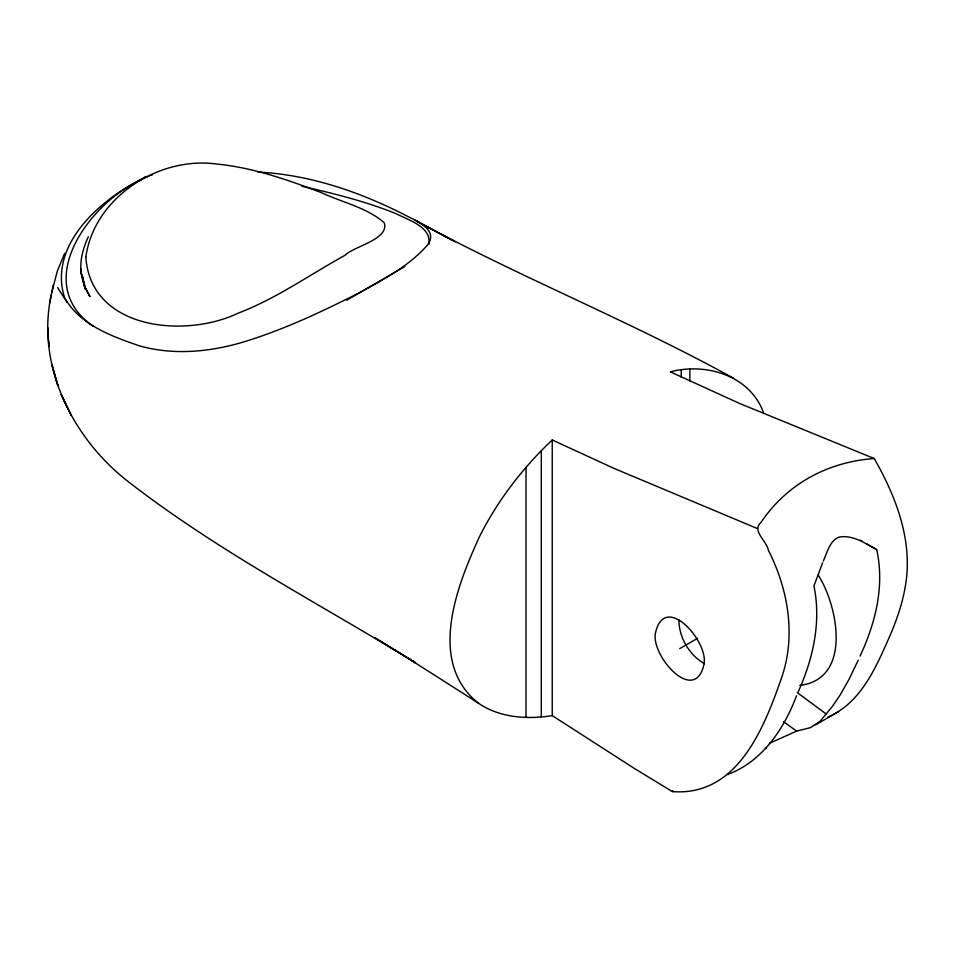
<?xml version="1.0" encoding="UTF-8"?>
<svg xmlns="http://www.w3.org/2000/svg" width="955" height="955" viewBox="0 0 955 955"><rect width="100%" height="100%" fill="white"/><g stroke="black" fill="none" stroke-linecap="round" stroke-linejoin="round"><path stroke-width="1.43" d="M678.886 619.7C678.862 637.355 689.164 654.843 704.36 663.689M51.284 294.916C35.92 364.87 72.198 437.545 126.836 480.52C216.761 550.701 318.552 603.154 415.425 662.734L374.706 637.677L415.425 662.734M51.88 292.135L57.336 270.969L64.701 253.266M49.624 303.033L53.325 285.056M428.807 244.42C431.982 226.765 408.143 220.056 396.122 213.693C365.753 201.398 333.808 193.507 301.923 186.261M823.282 561.11C827.114 552.861 829.346 541.604 838.371 537.307C851.991 534.108 865.433 543.383 876.714 549.698C884.796 585.857 875.484 623.209 860.049 656.097M822.601 562.841L813.923 585.952C821.443 621.824 813.051 658.855 798.273 691.778M796.542 695.801C784.174 728.307 763.487 759.81 730.288 773.502M858.211 660.192L849.043 679.292L840.364 694.691L832.402 706.366L819.963 721.431L810.365 727.662L796.637 731.1L769.443 743.336M407.164 657.697L477.954 702.868C499.405 717.814 527.088 719.652 552.241 715.617L634.609 768.608L672.308 791.588L672.702 790.752M88.314 236.768C82.93 248.407 79.361 261.395 81.39 274.276L80.877 268.964C81.378 278.8 84.78 288.315 90.009 296.635L85.126 287.312L82.237 276.281M672.308 791.588C737.809 796.697 764.501 727.173 782.193 675.973C795.981 634.347 787.899 588.626 768.357 550.223C766.865 540.757 751.299 531.028 761.075 522.301C770.219 508.776 781.584 496.743 794.739 487.074C817.695 469.991 845.796 460.525 874.231 458.543C896.399 497.292 913.684 542.464 905.053 587.731C902.224 604.133 896.673 619.914 890.203 635.206C876.344 666.483 861.374 702.88 827.734 717.157M757.112 528.437L613.767 468.284L552.241 439.957C522.731 467.902 497.495 500.551 479.338 536.996C457.051 585.666 427.028 661.612 477.954 702.868M136.947 181.677L146.27 176.424L143.011 178.442M404.896 266.469L346.677 300.264M679.733 648.624L697.699 638.25M815.594 724.869L838.574 711.606M141.877 179.098L138.63 180.925M138.332 181.08L137.198 181.677M143.393 178.466C100.633 198.843 47.881 245.089 64.57 297.602C79.683 324.76 111.842 336.447 139.645 345.901C174.92 355.869 212.702 351.726 247.273 340.828C285.772 328.699 322.444 311.437 358.376 293.233C383.122 279.72 409.11 266.242 427.804 244.635C439.002 229.081 414.434 220.151 404.192 214.6C358.555 191.43 309.456 174.693 257.946 172.055M139.466 180.567C89.83 203.331 30.703 282.525 92.922 326.097M144.229 178.096L145.888 177.367M727.829 774.577L729.071 774.051M146.724 177.009L147.571 176.663M148.407 176.329L149.243 175.995M150.842 175.374L152.442 174.777M763.618 412.918C750.081 375.399 706.151 362.446 670.326 371.829L739.6 403.464L874.231 458.543M799.813 685.392C852.696 679.112 837.714 604.981 818.113 574.982M733.392 378.132C630.157 321.143 520.356 277.368 416.726 221.202L455.284 241.794L414.565 219.972M876.714 549.698L866.448 543.753M860.288 540.172L862.341 541.366M783.47 721.646L796.637 731.1M797.234 692.578L826.123 713.97M765.385 747.705L766.328 748.493M57.646 287.586L67.196 302.508M81.879 274.73L85.162 289.198L82.249 275.398M47.81 327.732L48.932 346.414L48.657 341.795M689.844 369.131L689.844 381.033M681.261 369.931L681.261 377.368M552.241 439.957L552.241 715.617M541.306 450.736L541.306 716.99M526.014 467.401L526.014 717.396M85.843 257.014C90.713 330.108 185.664 338.5 238.38 313.061C276.389 298.557 309.718 274.765 345.137 255.212C353.266 246.438 389.425 239.61 384.316 222.837C366.863 207.486 342.606 202.591 321.895 192.838C287.933 179.874 253.099 167.591 216.701 164.045C158.614 156.011 94.103 197.59 85.843 257.014M655.417 633.261C651.012 656.3 695.073 705.697 704.05 663.988C708.443 640.936 664.382 591.539 655.417 633.261M71.231 415.401L61.299 394.773L71.231 415.401M53.217 369.275L51.952 364.798L57.801 385.498L53.217 369.275"/></g></svg>
